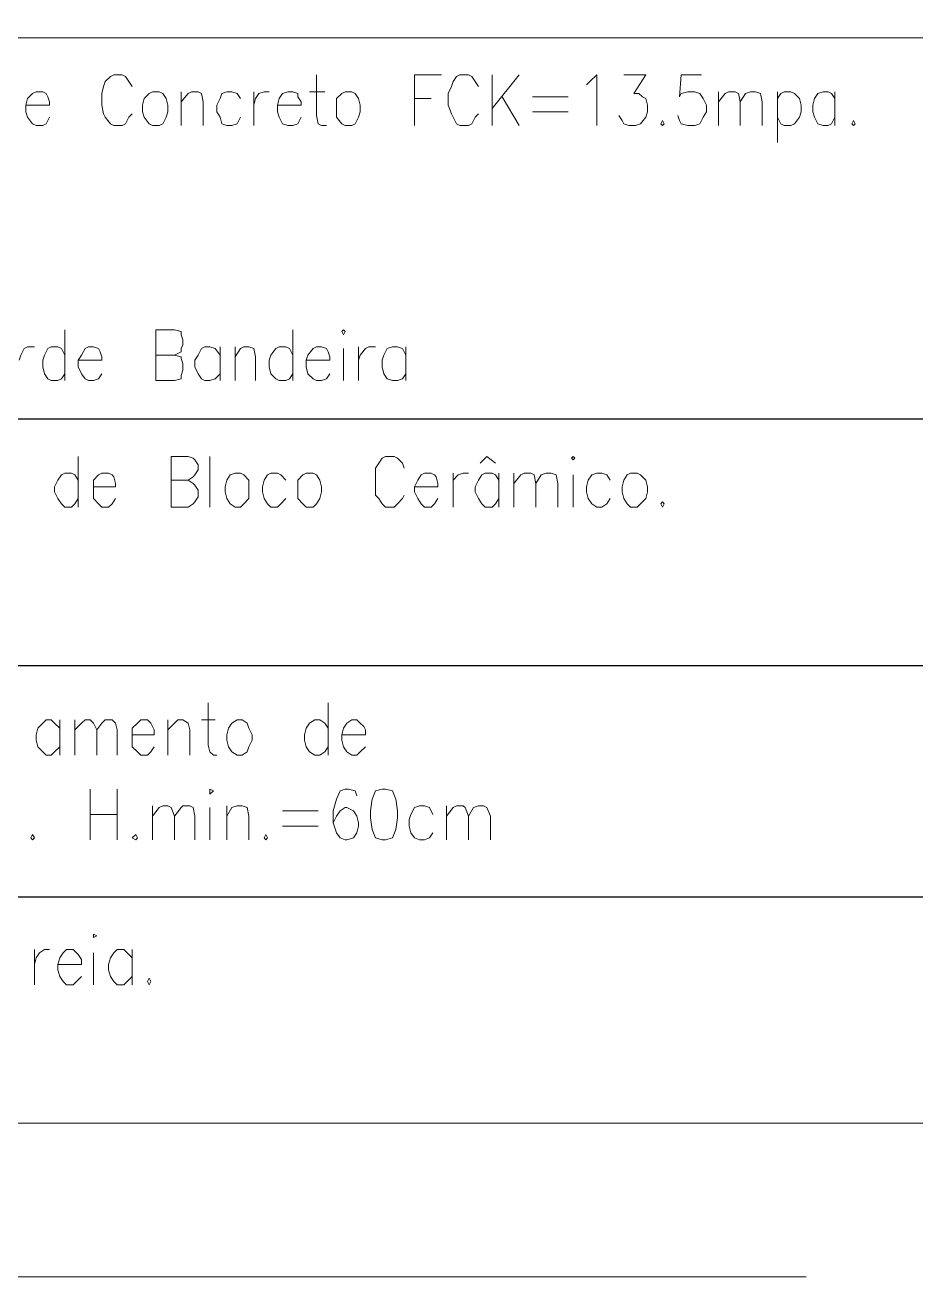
# Model space of a CAD drawing. Header units: millimetres. Extents: x 2928 to 3112, y 1220 to 1280.
# Drawn here: x 3096.079 to 3097.824, y 1247.587 to 1250.04 of the extents above; entities that cross this region are included whole.
import ezdxf

# ---------------------------------------------------------------- set-up
doc = ezdxf.new("R2010")
doc.units = ezdxf.units.MM

msp = doc.modelspace()

# ---------------------------------------------------------------- linework, layer by layer
at = {"color": 7, "linetype": 'Continuous', "lineweight": 9, "true_color": 0x000007}
for points in [[(3100.02063, 1247.58732), (3100.40766, 1247.58732), (3100.40766, 1257.283), (3092.40897, 1257.283), (3092.40897, 1247.58732), (3097.60911, 1247.58732)], [(3098.27732, 1250.01538), (3094.18867, 1250.01538), (3094.18867, 1250.01538)], [(3096.28923, 1249.91945), (3096.28261, 1249.92937), (3096.276, 1249.9393), (3096.26938, 1249.9426), (3096.25284, 1249.9426), (3096.24623, 1249.9393), (3096.2363, 1249.92937), (3096.23299, 1249.91945), (3096.22969, 1249.90622), (3096.22969, 1249.88306), (3096.23299, 1249.86652), (3096.2363, 1249.8599), (3096.24623, 1249.84667), (3096.25284, 1249.84336), (3096.26938, 1249.84336), (3096.276, 1249.84667), (3096.28261, 1249.8599), (3096.28923, 1249.86652)], [(3096.6498, 1249.9426), (3096.6498, 1249.86321), (3096.65311, 1249.84667), (3096.65972, 1249.84336), (3096.66965, 1249.84336)], [(3096.84166, 1249.84336), (3096.84166, 1249.9426), (3096.89459, 1249.9426)], [(3096.96737, 1249.91945), (3096.96075, 1249.92937), (3096.95413, 1249.9393), (3096.94752, 1249.9426), (3096.93098, 1249.9426), (3096.92436, 1249.9393), (3096.91775, 1249.92937), (3096.91444, 1249.91945), (3096.90782, 1249.90622), (3096.90782, 1249.88306), (3096.91444, 1249.86652), (3096.91775, 1249.8599), (3096.92436, 1249.84667), (3096.93098, 1249.84336), (3096.94752, 1249.84336), (3096.95413, 1249.84667), (3096.96075, 1249.8599), (3096.96737, 1249.86652)], [(3096.99383, 1249.9426), (3096.99383, 1249.84336), (3096.99383, 1249.84336)], [(3097.04676, 1249.9426), (3096.99383, 1249.87644), (3096.99383, 1249.87644)], [(3097.17908, 1249.92276), (3097.18569, 1249.92937), (3097.19892, 1249.9426), (3097.19892, 1249.84336)], [(3097.25185, 1249.9426), (3097.29486, 1249.9426), (3097.2717, 1249.90622), (3097.28162, 1249.90622), (3097.28824, 1249.8996), (3097.29486, 1249.89629), (3097.29816, 1249.88306), (3097.29816, 1249.86983), (3097.29486, 1249.8599), (3097.28493, 1249.84667), (3097.27501, 1249.84336), (3097.26178, 1249.84336), (3097.25185, 1249.84667), (3097.24854, 1249.85329), (3097.24193, 1249.86321)], [(3097.40402, 1249.9426), (3097.36432, 1249.9426), (3097.36101, 1249.8996), (3097.36432, 1249.90622), (3097.37755, 1249.90952), (3097.39079, 1249.90952), (3097.40071, 1249.90622), (3097.40733, 1249.89629), (3097.41394, 1249.88306), (3097.41394, 1249.86983), (3097.40733, 1249.8599), (3097.40071, 1249.84667), (3097.39079, 1249.84336), (3097.37755, 1249.84336), (3097.36432, 1249.84667), (3097.36101, 1249.85329), (3097.35771, 1249.86321)], [(3096.08083, 1249.88306), (3096.12714, 1249.88306), (3096.12714, 1249.88968), (3096.12383, 1249.8996), (3096.12052, 1249.90622), (3096.11391, 1249.90952), (3096.10068, 1249.90952), (3096.09406, 1249.90622), (3096.08414, 1249.89629), (3096.08083, 1249.88306), (3096.08083, 1249.86983), (3096.08414, 1249.8599), (3096.09406, 1249.84667), (3096.10068, 1249.84336), (3096.11391, 1249.84336), (3096.12052, 1249.84667), (3096.12714, 1249.8599)], [(3096.38516, 1249.90952), (3096.38516, 1249.84336), (3096.38516, 1249.84336)], [(3096.38516, 1249.88968), (3096.39839, 1249.90622), (3096.40501, 1249.90952), (3096.41824, 1249.90952), (3096.42486, 1249.90622), (3096.42817, 1249.88968), (3096.42817, 1249.84336)], [(3096.50094, 1249.89629), (3096.49433, 1249.90622), (3096.4844, 1249.90952), (3096.47448, 1249.90952), (3096.46455, 1249.90622), (3096.46125, 1249.89629), (3096.45463, 1249.88306), (3096.45463, 1249.86983), (3096.46125, 1249.8599), (3096.46455, 1249.84667), (3096.47448, 1249.84336), (3096.4844, 1249.84336), (3096.49433, 1249.84667), (3096.50094, 1249.8599)], [(3096.5274, 1249.90952), (3096.5274, 1249.84336), (3096.5274, 1249.84336)], [(3096.5274, 1249.88306), (3096.53071, 1249.89629), (3096.53733, 1249.90622), (3096.54725, 1249.90952), (3096.55718, 1249.90952)], [(3096.57372, 1249.88306), (3096.62003, 1249.88306), (3096.62003, 1249.88968), (3096.61341, 1249.8996), (3096.61341, 1249.90622), (3096.60349, 1249.90952), (3096.59356, 1249.90952), (3096.58364, 1249.90622), (3096.57702, 1249.89629), (3096.57372, 1249.88306), (3096.57372, 1249.86983), (3096.57702, 1249.8599), (3096.58364, 1249.84667), (3096.59356, 1249.84336), (3096.60349, 1249.84336), (3096.61341, 1249.84667), (3096.62003, 1249.8599)], [(3096.63657, 1249.90952), (3096.66634, 1249.90952), (3096.66634, 1249.90952)], [(3097.4371, 1249.90952), (3097.4371, 1249.84336), (3097.4371, 1249.84336)], [(3097.4371, 1249.88968), (3097.45033, 1249.90622), (3097.45695, 1249.90952), (3097.47018, 1249.90952), (3097.47679, 1249.90622), (3097.4801, 1249.88968), (3097.4801, 1249.84336)], [(3097.4801, 1249.88968), (3097.49003, 1249.90622), (3097.49995, 1249.90952), (3097.50987, 1249.90952), (3097.5198, 1249.90622), (3097.52311, 1249.88968), (3097.52311, 1249.84336)], [(3097.55288, 1249.90952), (3097.55288, 1249.81028), (3097.55288, 1249.81028)], [(3097.55288, 1249.89629), (3097.55949, 1249.90622), (3097.56611, 1249.90952), (3097.57934, 1249.90952), (3097.58596, 1249.90622), (3097.59588, 1249.89629), (3097.59919, 1249.88306), (3097.59919, 1249.86983), (3097.59588, 1249.8599), (3097.58596, 1249.84667), (3097.57934, 1249.84336), (3097.56611, 1249.84336), (3097.55949, 1249.84667), (3097.55288, 1249.8599)], [(3097.66535, 1249.89629), (3097.65873, 1249.90622), (3097.65212, 1249.90952), (3097.64219, 1249.90952), (3097.63227, 1249.90622), (3097.62565, 1249.89629), (3097.62235, 1249.88306), (3097.62235, 1249.86983), (3097.62565, 1249.8599), (3097.63227, 1249.84667), (3097.64219, 1249.84336), (3097.65212, 1249.84336), (3097.65873, 1249.84667), (3097.66535, 1249.8599)], [(3097.66535, 1249.90952), (3097.66535, 1249.84336), (3097.66535, 1249.84336)], [(3096.84166, 1249.89629), (3096.87474, 1249.89629), (3096.87474, 1249.89629)], [(3097.01368, 1249.8996), (3097.04676, 1249.84336), (3097.04676, 1249.84336)], [(3097.07322, 1249.8996), (3097.14269, 1249.8996), (3097.14269, 1249.8996)], [(3097.07322, 1249.86983), (3097.14269, 1249.86983), (3097.14269, 1249.86983)], [(3096.15691, 1249.4431), (3096.15691, 1249.34386), (3096.15691, 1249.34386)], [(3096.37193, 1249.39348), (3096.38516, 1249.39017), (3096.38516, 1249.38686), (3096.38847, 1249.37694), (3096.38847, 1249.36371), (3096.38516, 1249.35378), (3096.38516, 1249.34717), (3096.37193, 1249.34386), (3096.33554, 1249.34386), (3096.33554, 1249.4431), (3096.37193, 1249.4431), (3096.38516, 1249.43979), (3096.38516, 1249.43317), (3096.38847, 1249.42325), (3096.38847, 1249.41333), (3096.38516, 1249.40671), (3096.38516, 1249.4001), (3096.37193, 1249.39348), (3096.33554, 1249.39348)], [(3096.60349, 1249.4431), (3096.60349, 1249.34386), (3096.60349, 1249.34386)], [(3096.0676, 1249.38356), (3096.0709, 1249.39348), (3096.07752, 1249.40671), (3096.08414, 1249.41002), (3096.09737, 1249.41002)], [(3096.15691, 1249.39348), (3096.1503, 1249.40671), (3096.14368, 1249.41002), (3096.13045, 1249.41002), (3096.12383, 1249.40671), (3096.11722, 1249.39348), (3096.11391, 1249.38356), (3096.11391, 1249.37032), (3096.11722, 1249.35709), (3096.12383, 1249.34717), (3096.13045, 1249.34386), (3096.14368, 1249.34386), (3096.1503, 1249.34717), (3096.15691, 1249.35709)], [(3096.18338, 1249.38356), (3096.22969, 1249.38356), (3096.22969, 1249.39017), (3096.22638, 1249.4001), (3096.22307, 1249.40671), (3096.21315, 1249.41002), (3096.20322, 1249.41002), (3096.19661, 1249.40671), (3096.18999, 1249.39348), (3096.18338, 1249.38356), (3096.18338, 1249.37032), (3096.18999, 1249.35709), (3096.19661, 1249.34717), (3096.20322, 1249.34386), (3096.21315, 1249.34386), (3096.22307, 1249.34717), (3096.22969, 1249.35709)], [(3096.46125, 1249.39348), (3096.45132, 1249.40671), (3096.4414, 1249.41002), (3096.43147, 1249.41002), (3096.42486, 1249.40671), (3096.41824, 1249.39348), (3096.41163, 1249.38356), (3096.41163, 1249.37032), (3096.41824, 1249.35709), (3096.42486, 1249.34717), (3096.43147, 1249.34386), (3096.4414, 1249.34386), (3096.45132, 1249.34717), (3096.46125, 1249.35709)], [(3096.46125, 1249.41002), (3096.46125, 1249.34386), (3096.46125, 1249.34386)], [(3096.49102, 1249.41002), (3096.49102, 1249.34386), (3096.49102, 1249.34386)], [(3096.49102, 1249.39017), (3096.50094, 1249.40671), (3096.50756, 1249.41002), (3096.51748, 1249.41002), (3096.5274, 1249.40671), (3096.53071, 1249.39017), (3096.53071, 1249.34386)], [(3096.60349, 1249.39348), (3096.59687, 1249.40671), (3096.59026, 1249.41002), (3096.57702, 1249.41002), (3096.57041, 1249.40671), (3096.56048, 1249.39348), (3096.55718, 1249.38356), (3096.55718, 1249.37032), (3096.56048, 1249.35709), (3096.57041, 1249.34717), (3096.57702, 1249.34386), (3096.59026, 1249.34386), (3096.59687, 1249.34717), (3096.60349, 1249.35709)], [(3096.62995, 1249.38356), (3096.67626, 1249.38356), (3096.67626, 1249.39017), (3096.67296, 1249.4001), (3096.66965, 1249.40671), (3096.65972, 1249.41002), (3096.6498, 1249.41002), (3096.64318, 1249.40671), (3096.63326, 1249.39348), (3096.62995, 1249.38356), (3096.62995, 1249.37032), (3096.63326, 1249.35709), (3096.64318, 1249.34717), (3096.6498, 1249.34386), (3096.65972, 1249.34386), (3096.66965, 1249.34717), (3096.67626, 1249.35709)], [(3096.70273, 1249.40671), (3096.70273, 1249.34386), (3096.70273, 1249.34386)], [(3096.7325, 1249.41002), (3096.7325, 1249.34386), (3096.7325, 1249.34386)], [(3096.7325, 1249.38356), (3096.73581, 1249.39348), (3096.74573, 1249.40671), (3096.75235, 1249.41002), (3096.76558, 1249.41002)], [(3096.82512, 1249.39348), (3096.81851, 1249.40671), (3096.80858, 1249.41002), (3096.79866, 1249.41002), (3096.78874, 1249.40671), (3096.78212, 1249.39348), (3096.77881, 1249.38356), (3096.77881, 1249.37032), (3096.78212, 1249.35709), (3096.78874, 1249.34717), (3096.79866, 1249.34386), (3096.80858, 1249.34386), (3096.81851, 1249.34717), (3096.82512, 1249.35709)], [(3096.82512, 1249.41002), (3096.82512, 1249.34386), (3096.82512, 1249.34386)], [(3096.18338, 1249.195), (3096.18338, 1249.09576), (3096.18338, 1249.09576)], [(3096.39839, 1249.14869), (3096.40832, 1249.14207), (3096.41163, 1249.13876), (3096.41824, 1249.12884), (3096.41824, 1249.11561), (3096.41163, 1249.10569), (3096.40832, 1249.10238), (3096.39839, 1249.09576), (3096.36531, 1249.09576), (3096.36531, 1249.195), (3096.39839, 1249.195), (3096.40832, 1249.19169), (3096.41163, 1249.18838), (3096.41824, 1249.17846), (3096.41824, 1249.16854), (3096.41163, 1249.15861), (3096.40832, 1249.1553), (3096.39839, 1249.14869), (3096.36531, 1249.14869)], [(3096.4414, 1249.195), (3096.4414, 1249.09576), (3096.4414, 1249.09576)], [(3096.82181, 1249.17184), (3096.81851, 1249.18177), (3096.80858, 1249.19169), (3096.80197, 1249.195), (3096.78543, 1249.195), (3096.77881, 1249.19169), (3096.7722, 1249.18177), (3096.76558, 1249.17184), (3096.76558, 1249.15861), (3096.76558, 1249.13546), (3096.76558, 1249.11892), (3096.7722, 1249.1123), (3096.77881, 1249.10238), (3096.78543, 1249.09576), (3096.80197, 1249.09576), (3096.80858, 1249.10238), (3096.81851, 1249.1123), (3096.82181, 1249.11892)], [(3096.97067, 1249.18177), (3096.98391, 1249.195), (3097.00045, 1249.18177)], [(3096.18338, 1249.14869), (3096.17676, 1249.15861), (3096.17014, 1249.16192), (3096.15691, 1249.16192), (3096.1503, 1249.15861), (3096.14368, 1249.14869), (3096.13706, 1249.13546), (3096.13706, 1249.12553), (3096.14368, 1249.1123), (3096.1503, 1249.10238), (3096.15691, 1249.09576), (3096.17014, 1249.09576), (3096.17676, 1249.10238), (3096.18338, 1249.1123)], [(3096.21315, 1249.13546), (3096.25615, 1249.13546), (3096.25615, 1249.14207), (3096.25284, 1249.1553), (3096.24953, 1249.15861), (3096.24292, 1249.16192), (3096.22969, 1249.16192), (3096.22307, 1249.15861), (3096.21315, 1249.14869), (3096.21315, 1249.13546), (3096.21315, 1249.12553), (3096.21315, 1249.1123), (3096.22307, 1249.10238), (3096.22969, 1249.09576), (3096.24292, 1249.09576), (3096.24953, 1249.10238), (3096.25615, 1249.1123)], [(3096.59026, 1249.14869), (3096.58033, 1249.15861), (3096.57372, 1249.16192), (3096.56048, 1249.16192), (3096.55387, 1249.15861), (3096.54725, 1249.14869), (3096.54394, 1249.13546), (3096.54394, 1249.12553), (3096.54725, 1249.1123), (3096.55387, 1249.10238), (3096.56048, 1249.09576), (3096.57372, 1249.09576), (3096.58033, 1249.10238), (3096.59026, 1249.1123)], [(3096.84166, 1249.13546), (3096.88797, 1249.13546), (3096.88797, 1249.14207), (3096.88467, 1249.1553), (3096.88136, 1249.15861), (3096.87474, 1249.16192), (3096.86151, 1249.16192), (3096.85489, 1249.15861), (3096.84828, 1249.14869), (3096.84166, 1249.13546), (3096.84166, 1249.12553), (3096.84828, 1249.1123), (3096.85489, 1249.10238), (3096.86151, 1249.09576), (3096.87474, 1249.09576), (3096.88136, 1249.10238), (3096.88797, 1249.1123)], [(3096.91775, 1249.16192), (3096.91775, 1249.09576), (3096.91775, 1249.09576)], [(3096.91775, 1249.13546), (3096.91775, 1249.14869), (3096.92767, 1249.15861), (3096.93759, 1249.16192), (3096.94752, 1249.16192)], [(3097.00706, 1249.14869), (3097.00045, 1249.15861), (3096.99383, 1249.16192), (3096.9806, 1249.16192), (3096.97398, 1249.15861), (3096.96737, 1249.14869), (3096.96075, 1249.13546), (3096.96075, 1249.12553), (3096.96737, 1249.1123), (3096.97398, 1249.10238), (3096.9806, 1249.09576), (3096.99383, 1249.09576), (3097.00045, 1249.10238), (3097.00706, 1249.1123)], [(3097.00706, 1249.16192), (3097.00706, 1249.09576), (3097.00706, 1249.09576)], [(3097.03683, 1249.16192), (3097.03683, 1249.09576), (3097.03683, 1249.09576)], [(3097.03683, 1249.14207), (3097.05007, 1249.15861), (3097.05668, 1249.16192), (3097.06991, 1249.16192), (3097.07653, 1249.15861), (3097.07984, 1249.14207), (3097.07984, 1249.09576)], [(3097.07984, 1249.14207), (3097.08976, 1249.15861), (3097.09968, 1249.16192), (3097.10961, 1249.16192), (3097.11953, 1249.15861), (3097.12284, 1249.14207), (3097.12284, 1249.09576)], [(3097.15261, 1249.15861), (3097.15261, 1249.09576), (3097.15261, 1249.09576)], [(3097.22539, 1249.14869), (3097.21877, 1249.15861), (3097.20885, 1249.16192), (3097.19892, 1249.16192), (3097.189, 1249.15861), (3097.18238, 1249.14869), (3097.17908, 1249.13546), (3097.17908, 1249.12553), (3097.18238, 1249.1123), (3097.189, 1249.10238), (3097.19892, 1249.09576), (3097.20885, 1249.09576), (3097.21877, 1249.10238), (3097.22539, 1249.1123)], [(3096.43809, 1248.71204), (3096.43809, 1248.62934), (3096.4414, 1248.6161), (3096.44801, 1248.60949), (3096.45463, 1248.60949)], [(3096.67296, 1248.71204), (3096.67296, 1248.60949), (3096.67296, 1248.60949)], [(3096.14699, 1248.66242), (3096.13706, 1248.67234), (3096.13045, 1248.67896), (3096.12052, 1248.67896), (3096.11391, 1248.67234), (3096.10398, 1248.66242), (3096.10068, 1248.64918), (3096.10068, 1248.63926), (3096.10398, 1248.62603), (3096.11391, 1248.6161), (3096.12052, 1248.60949), (3096.13045, 1248.60949), (3096.13706, 1248.6161), (3096.14699, 1248.62603)], [(3096.14699, 1248.67896), (3096.14699, 1248.60949), (3096.14699, 1248.60949)], [(3096.17676, 1248.67896), (3096.17676, 1248.60949), (3096.17676, 1248.60949)], [(3096.17676, 1248.65911), (3096.18999, 1248.67234), (3096.19661, 1248.67896), (3096.20653, 1248.67896), (3096.21315, 1248.67234), (3096.21976, 1248.65911), (3096.21976, 1248.60949)], [(3096.21976, 1248.65911), (3096.22969, 1248.67234), (3096.2363, 1248.67896), (3096.24953, 1248.67896), (3096.25615, 1248.67234), (3096.25946, 1248.65911), (3096.25946, 1248.60949)], [(3096.28923, 1248.64918), (3096.33223, 1248.64918), (3096.33223, 1248.65911), (3096.32893, 1248.66572), (3096.32562, 1248.67234), (3096.319, 1248.67896), (3096.30577, 1248.67896), (3096.29915, 1248.67234), (3096.28923, 1248.66242), (3096.28923, 1248.64918), (3096.28923, 1248.63926), (3096.28923, 1248.62603), (3096.29915, 1248.6161), (3096.30577, 1248.60949), (3096.319, 1248.60949), (3096.32562, 1248.6161), (3096.33223, 1248.62603)], [(3096.3587, 1248.67896), (3096.3587, 1248.60949), (3096.3587, 1248.60949)], [(3096.3587, 1248.65911), (3096.37193, 1248.67234), (3096.37855, 1248.67896), (3096.38847, 1248.67896), (3096.39839, 1248.67234), (3096.4017, 1248.65911), (3096.4017, 1248.60949)], [(3096.42486, 1248.67896), (3096.45132, 1248.67896), (3096.45132, 1248.67896)], [(3096.67296, 1248.66242), (3096.66634, 1248.67234), (3096.65642, 1248.67896), (3096.64649, 1248.67896), (3096.63657, 1248.67234), (3096.62995, 1248.66242), (3096.62664, 1248.64918), (3096.62664, 1248.63926), (3096.62995, 1248.62603), (3096.63657, 1248.6161), (3096.64649, 1248.60949), (3096.65642, 1248.60949), (3096.66634, 1248.6161), (3096.67296, 1248.62603)], [(3096.69942, 1248.64918), (3096.74573, 1248.64918), (3096.74573, 1248.65911), (3096.74242, 1248.66572), (3096.73581, 1248.67234), (3096.72919, 1248.67896), (3096.71927, 1248.67896), (3096.70934, 1248.67234), (3096.70273, 1248.66242), (3096.69942, 1248.64918), (3096.69942, 1248.63926), (3096.70273, 1248.62603), (3096.70934, 1248.6161), (3096.71927, 1248.60949), (3096.72919, 1248.60949), (3096.73581, 1248.6161), (3096.74573, 1248.62603)], [(3096.20653, 1248.54333), (3096.20653, 1248.44409), (3096.20653, 1248.44409)], [(3096.25946, 1248.54333), (3096.25946, 1248.44409), (3096.25946, 1248.44409)], [(3096.72919, 1248.5301), (3096.72588, 1248.54002), (3096.71265, 1248.54333), (3096.70604, 1248.54333), (3096.69611, 1248.54002), (3096.6895, 1248.52348), (3096.68288, 1248.50033), (3096.68288, 1248.47717), (3096.6895, 1248.45732), (3096.69611, 1248.4474), (3096.70604, 1248.44409), (3096.70934, 1248.44409), (3096.72258, 1248.4474), (3096.72919, 1248.45732), (3096.7325, 1248.47055), (3096.7325, 1248.47717), (3096.72919, 1248.4904), (3096.72258, 1248.50033), (3096.70934, 1248.50694), (3096.70604, 1248.50694), (3096.69611, 1248.50033), (3096.6895, 1248.4904), (3096.68288, 1248.47717)], [(3096.32893, 1248.51025), (3096.32893, 1248.44409), (3096.32893, 1248.44409)], [(3096.32893, 1248.4904), (3096.34216, 1248.50694), (3096.34877, 1248.51025), (3096.3587, 1248.51025), (3096.36531, 1248.50694), (3096.37193, 1248.4904), (3096.37193, 1248.44409)], [(3096.37193, 1248.4904), (3096.38516, 1248.50694), (3096.38847, 1248.51025), (3096.4017, 1248.51025), (3096.40832, 1248.50694), (3096.41163, 1248.4904), (3096.41163, 1248.44409)], [(3096.47448, 1248.51025), (3096.47448, 1248.44409), (3096.47448, 1248.44409)], [(3096.47448, 1248.4904), (3096.4844, 1248.50694), (3096.49433, 1248.51025), (3096.50425, 1248.51025), (3096.51417, 1248.50694), (3096.51748, 1248.4904), (3096.51748, 1248.44409)], [(3096.87805, 1248.49371), (3096.87143, 1248.50694), (3096.86151, 1248.51025), (3096.85159, 1248.51025), (3096.84166, 1248.50694), (3096.83505, 1248.49371), (3096.83174, 1248.48379), (3096.83174, 1248.47055), (3096.83505, 1248.45732), (3096.84166, 1248.4474), (3096.85159, 1248.44409), (3096.86151, 1248.44409), (3096.87143, 1248.4474), (3096.87805, 1248.45732)], [(3096.90451, 1248.51025), (3096.90451, 1248.44409), (3096.90451, 1248.44409)], [(3096.90451, 1248.4904), (3096.91775, 1248.50694), (3096.92436, 1248.51025), (3096.93759, 1248.51025), (3096.9409, 1248.50694), (3096.94752, 1248.4904), (3096.94752, 1248.44409)], [(3096.94752, 1248.4904), (3096.95744, 1248.50694), (3096.96737, 1248.51025), (3096.97729, 1248.51025), (3096.98391, 1248.50694), (3096.99052, 1248.4904), (3096.99052, 1248.44409)], [(3096.20653, 1248.49371), (3096.25946, 1248.49371), (3096.25946, 1248.49371)], [(3096.4414, 1248.50694), (3096.4414, 1248.44409), (3096.4414, 1248.44409)], [(3096.58364, 1248.50033), (3096.65311, 1248.50033), (3096.65311, 1248.50033)], [(3096.58364, 1248.47055), (3096.65311, 1248.47055), (3096.65311, 1248.47055)], [(3096.09737, 1248.22907), (3096.09737, 1248.1596), (3096.09737, 1248.1596)], [(3096.09737, 1248.1993), (3096.10068, 1248.21253), (3096.10729, 1248.22246), (3096.11722, 1248.22907), (3096.12714, 1248.22907)], [(3096.14368, 1248.1993), (3096.18999, 1248.1993), (3096.18999, 1248.20922), (3096.18338, 1248.21915), (3096.18007, 1248.22246), (3096.17345, 1248.22907), (3096.16022, 1248.22907), (3096.1536, 1248.22246), (3096.14699, 1248.21253), (3096.14368, 1248.1993), (3096.14368, 1248.18938), (3096.14699, 1248.17614), (3096.1536, 1248.16622), (3096.16022, 1248.1596), (3096.17345, 1248.1596), (3096.18007, 1248.16622), (3096.18999, 1248.17614)], [(3096.21315, 1248.22246), (3096.21315, 1248.1596), (3096.21315, 1248.1596)], [(3096.28923, 1248.21253), (3096.27931, 1248.22246), (3096.27269, 1248.22907), (3096.25946, 1248.22907), (3096.25284, 1248.22246), (3096.24623, 1248.21253), (3096.24292, 1248.1993), (3096.24292, 1248.18938), (3096.24623, 1248.17614), (3096.25284, 1248.16622), (3096.25946, 1248.1596), (3096.27269, 1248.1596), (3096.27931, 1248.16622), (3096.28923, 1248.17614)], [(3096.28923, 1248.22907), (3096.28923, 1248.1596), (3096.28923, 1248.1596)], [(3098.27732, 1247.88835), (3094.18867, 1247.88835), (3094.18867, 1247.88835)]]:
    msp.add_lwpolyline(points, dxfattribs=at)
for points in [[(3096.32893, 1249.90952), (3096.32231, 1249.90622), (3096.31239, 1249.89629), (3096.30908, 1249.88306), (3096.30908, 1249.86983), (3096.31239, 1249.8599), (3096.32231, 1249.84667), (3096.32893, 1249.84336), (3096.34216, 1249.84336), (3096.34877, 1249.84667), (3096.35539, 1249.8599), (3096.3587, 1249.86983), (3096.3587, 1249.88306), (3096.35539, 1249.89629), (3096.34877, 1249.90622), (3096.34216, 1249.90952)], [(3096.70604, 1249.90952), (3096.69942, 1249.90622), (3096.6895, 1249.89629), (3096.6895, 1249.88306), (3096.6895, 1249.86983), (3096.6895, 1249.8599), (3096.69942, 1249.84667), (3096.70604, 1249.84336), (3096.71927, 1249.84336), (3096.72588, 1249.84667), (3096.7325, 1249.8599), (3096.73581, 1249.86983), (3096.73581, 1249.88306), (3096.7325, 1249.89629), (3096.72588, 1249.90622), (3096.71927, 1249.90952)], [(3097.32794, 1249.85329), (3097.32463, 1249.84667), (3097.32794, 1249.84336), (3097.33124, 1249.84667)], [(3097.70174, 1249.85329), (3097.69843, 1249.84667), (3097.70174, 1249.84336), (3097.70504, 1249.84667)], [(3096.69942, 1249.43979), (3096.70273, 1249.43317), (3096.70604, 1249.43979), (3096.70273, 1249.4431)], [(3097.1493, 1249.19169), (3097.15261, 1249.18838), (3097.15592, 1249.19169), (3097.15261, 1249.195)], [(3096.49102, 1249.16192), (3096.48109, 1249.15861), (3096.47448, 1249.14869), (3096.47117, 1249.13546), (3096.47117, 1249.12553), (3096.47448, 1249.1123), (3096.48109, 1249.10238), (3096.49102, 1249.09576), (3096.50094, 1249.09576), (3096.50756, 1249.10238), (3096.51748, 1249.1123), (3096.51748, 1249.12553), (3096.51748, 1249.13546), (3096.51748, 1249.14869), (3096.50756, 1249.15861), (3096.50094, 1249.16192)], [(3096.62995, 1249.16192), (3096.62334, 1249.15861), (3096.61341, 1249.14869), (3096.61341, 1249.13546), (3096.61341, 1249.12553), (3096.61341, 1249.1123), (3096.62334, 1249.10238), (3096.62995, 1249.09576), (3096.64318, 1249.09576), (3096.6498, 1249.10238), (3096.65642, 1249.1123), (3096.65972, 1249.12553), (3096.65972, 1249.13546), (3096.65642, 1249.14869), (3096.6498, 1249.15861), (3096.64318, 1249.16192)], [(3097.26508, 1249.16192), (3097.25847, 1249.15861), (3097.25185, 1249.14869), (3097.24854, 1249.13546), (3097.24854, 1249.12553), (3097.25185, 1249.1123), (3097.25847, 1249.10238), (3097.26508, 1249.09576), (3097.27832, 1249.09576), (3097.28493, 1249.10238), (3097.29486, 1249.1123), (3097.29816, 1249.12553), (3097.29816, 1249.13546), (3097.29486, 1249.14869), (3097.28493, 1249.15861), (3097.27832, 1249.16192)], [(3097.32794, 1249.10569), (3097.32463, 1249.10238), (3097.32794, 1249.09576), (3097.33124, 1249.10238)], [(3096.49433, 1248.67896), (3096.4844, 1248.67234), (3096.47779, 1248.66242), (3096.47448, 1248.64918), (3096.47448, 1248.63926), (3096.47779, 1248.62603), (3096.4844, 1248.6161), (3096.49433, 1248.60949), (3096.50425, 1248.60949), (3096.51417, 1248.6161), (3096.51748, 1248.62603), (3096.5241, 1248.63926), (3096.5241, 1248.64918), (3096.51748, 1248.66242), (3096.51417, 1248.67234), (3096.50425, 1248.67896)], [(3096.4414, 1248.54002), (3096.4414, 1248.53341), (3096.44801, 1248.54002), (3096.4414, 1248.54333)], [(3096.77881, 1248.54333), (3096.76558, 1248.54002), (3096.75896, 1248.52348), (3096.75566, 1248.50033), (3096.75566, 1248.48709), (3096.75896, 1248.46394), (3096.76558, 1248.4474), (3096.77881, 1248.44409), (3096.78543, 1248.44409), (3096.79866, 1248.4474), (3096.80527, 1248.46394), (3096.80858, 1248.48709), (3096.80858, 1248.50033), (3096.80527, 1248.52348), (3096.79866, 1248.54002), (3096.78543, 1248.54333)], [(3096.09406, 1248.45401), (3096.09075, 1248.4474), (3096.09406, 1248.44409), (3096.09737, 1248.4474)], [(3096.29585, 1248.45401), (3096.28923, 1248.4474), (3096.29585, 1248.44409), (3096.29915, 1248.4474)], [(3096.55056, 1248.45401), (3096.54725, 1248.4474), (3096.55056, 1248.44409), (3096.55387, 1248.4474)], [(3096.21315, 1248.25554), (3096.21315, 1248.25223), (3096.21976, 1248.25554), (3096.21315, 1248.25884)], [(3096.32231, 1248.17284), (3096.319, 1248.16622), (3096.32231, 1248.1596), (3096.32562, 1248.16622)]]:
    msp.add_lwpolyline(points, close=True, dxfattribs=at)
at = {"color": 253, "linetype": 'Continuous', "lineweight": -2, "true_color": 0x9a9a9a}
for points in [[(3098.27732, 1249.26778), (3094.18867, 1249.26778), (3094.18867, 1249.26778)], [(3098.27732, 1248.78481), (3094.18867, 1248.78481), (3094.18867, 1248.78481)], [(3098.27732, 1248.33162), (3094.18867, 1248.33162), (3094.18867, 1248.33162)]]:
    msp.add_lwpolyline(points, dxfattribs=at)

doc.saveas('drawing.dxf')
